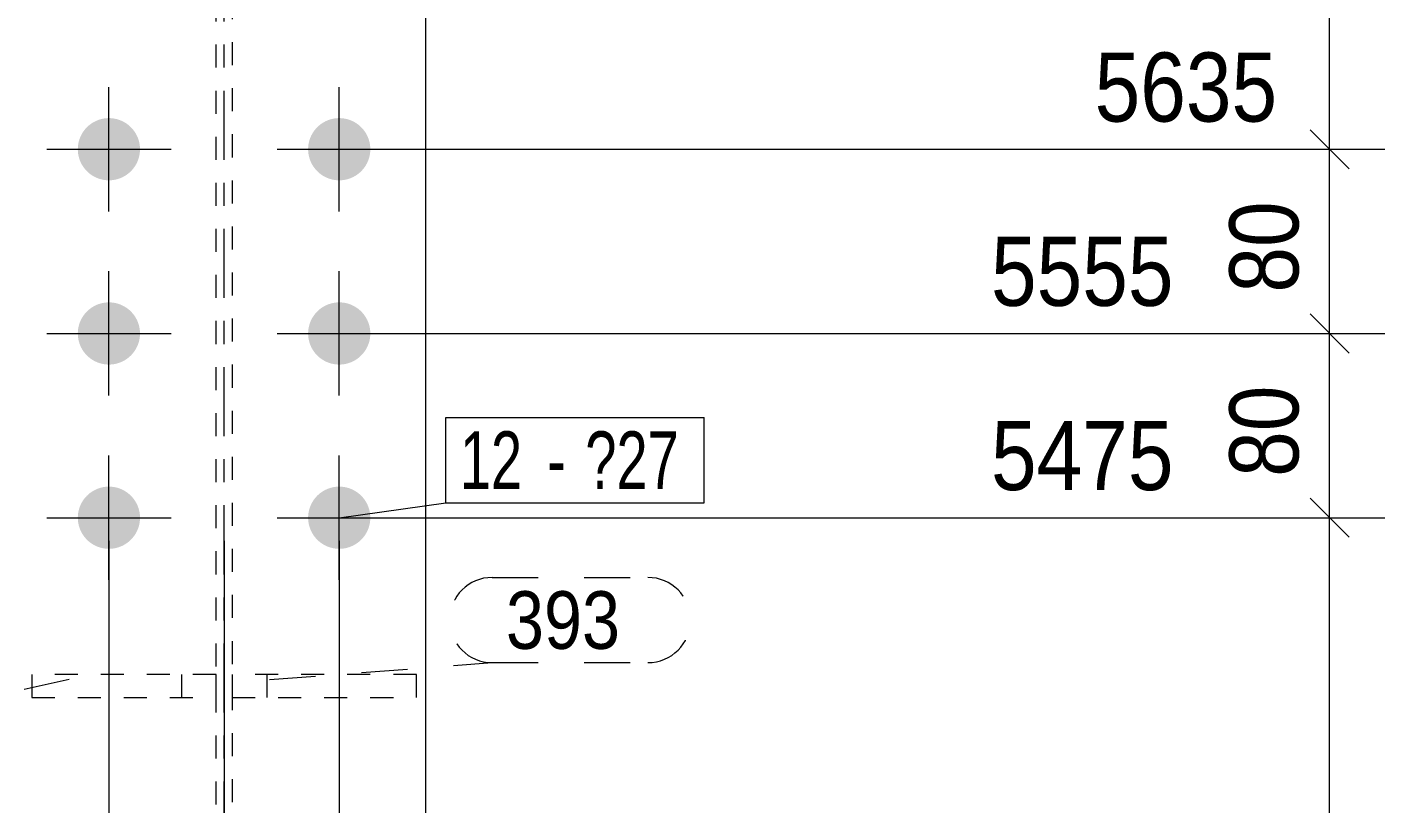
# Model space of a CAD drawing. Header units: millimetres. Extents: x 2 to 579, y 1 to 405.
# Drawn here: x 63.1 to 122, y 282.2 to 315.9 of the extents above; entities that cross this region are included whole.
import ezdxf

# ---------------------------------------------------------------- set-up
doc = ezdxf.new("R2010")
doc.units = ezdxf.units.MM
for name, pattern in [('XKITLINE00', [0]), ('XKITLINE01', [4, 1, -1, 1, -1]), ('XKITLINE02', [4, 2, -2]), ('XKITLINE03', [6, 3, -1, 1, -1])]:
    doc.linetypes.add(name, pattern=pattern)
for name, color, linetype, lineweight in [('Bolt', 3, 'Continuous', 0), ('BoltMark', 7, 'Continuous', 0), ('Dimensions', 7, 'Continuous', 0), ('Part', 2, 'Continuous', 0), ('PartMark', 7, 'Continuous', 0)]:
    doc.layers.add(name, color=color, linetype=linetype, lineweight=lineweight)
doc.styles.add('ARIAL', font='ARIAL.TTF')
doc.styles.add('ARIAL_NARROW', font='ARIALN.TTF')

# ---------------------------------------------------------------- blocks, each defined once
blk = doc.blocks.new('*A36')
at = {"layer": 'Bolt'}
for points in [[(65.298, 310.67), (65.299, 310.703), (65.301, 310.736), (65.304, 310.769), (65.308, 310.802), (65.312, 310.835), (65.318, 310.867), (65.324, 310.9), (65.331, 310.932), (65.338, 310.964), (65.347, 310.996), (65.356, 311.028), (65.366, 311.06), (65.377, 311.091), (65.388, 311.122), (65.401, 311.153), (65.414, 311.184), (65.427, 311.214), (65.442, 311.243), (65.457, 311.273), (65.473, 311.302), (65.49, 311.33), (65.507, 311.359), (65.525, 311.386), (65.544, 311.414), (65.564, 311.441), (65.584, 311.467), (65.604, 311.493), (65.626, 311.518), (65.648, 311.543), (65.67, 311.567), (65.693, 311.591), (65.717, 311.614), (65.741, 311.637), (65.766, 311.659), (65.791, 311.68), (65.817, 311.701), (65.844, 311.721), (65.87, 311.74), (65.898, 311.759), (65.926, 311.777), (65.954, 311.794), (65.982, 311.811), (66.011, 311.827), (66.041, 311.842), (66.071, 311.857), (66.101, 311.871), (66.131, 311.884), (66.162, 311.896), (66.193, 311.908), (66.224, 311.918), (66.256, 311.928), (66.288, 311.938), (66.32, 311.946), (66.352, 311.954), (66.384, 311.96), (66.417, 311.967), (66.45, 311.972), (66.483, 311.976), (66.516, 311.98), (66.549, 311.983), (66.582, 311.985), (66.615, 311.986), (66.648, 311.986), (66.681, 311.986), (66.714, 311.985), (66.747, 311.983), (66.78, 311.98), (66.813, 311.976), (66.846, 311.972), (66.879, 311.967), (66.911, 311.96), (66.944, 311.954), (66.976, 311.946), (67.008, 311.938), (67.04, 311.928), (67.071, 311.918), (67.103, 311.908), (67.134, 311.896), (67.164, 311.884), (67.195, 311.871), (67.225, 311.857), (67.255, 311.842), (67.284, 311.827), (67.313, 311.811), (67.342, 311.794), (67.37, 311.777), (67.398, 311.759), (67.425, 311.74), (67.452, 311.721), (67.478, 311.701), (67.504, 311.68), (67.53, 311.659), (67.554, 311.637), (67.579, 311.614), (67.602, 311.591), (67.626, 311.567), (67.648, 311.543), (67.67, 311.518), (67.691, 311.493), (67.712, 311.467), (67.732, 311.441), (67.752, 311.414), (67.77, 311.386), (67.788, 311.359), (67.806, 311.33), (67.822, 311.302), (67.838, 311.273), (67.854, 311.243), (67.868, 311.214), (67.882, 311.184), (67.895, 311.153), (67.907, 311.122), (67.919, 311.091), (67.93, 311.06), (67.94, 311.028), (67.949, 310.996), (67.957, 310.964), (67.965, 310.932), (67.972, 310.9), (67.978, 310.867), (67.983, 310.835), (67.988, 310.802), (67.991, 310.769), (67.994, 310.736), (67.996, 310.703), (67.997, 310.67), (67.998, 310.636), (67.997, 310.603), (67.996, 310.57), (67.994, 310.537), (67.991, 310.504), (67.988, 310.471), (67.983, 310.438), (67.978, 310.406), (67.972, 310.373), (67.965, 310.341), (67.957, 310.308), (67.949, 310.276), (67.94, 310.245), (67.93, 310.213), (67.919, 310.182), (67.907, 310.151), (67.895, 310.12), (67.882, 310.089), (67.868, 310.059), (67.854, 310.029), (67.838, 310), (67.822, 309.971), (67.806, 309.942), (67.788, 309.914), (67.77, 309.886), (67.752, 309.859), (67.732, 309.832), (67.712, 309.806), (67.691, 309.78), (67.67, 309.755), (67.648, 309.73), (67.626, 309.706), (67.602, 309.682), (67.579, 309.659), (67.554, 309.636), (67.53, 309.614), (67.504, 309.593), (67.478, 309.572), (67.452, 309.552), (67.425, 309.533), (67.398, 309.514), (67.37, 309.496), (67.342, 309.478), (67.313, 309.462), (67.284, 309.446), (67.255, 309.431), (67.225, 309.416), (67.195, 309.402), (67.164, 309.389), (67.134, 309.377), (67.103, 309.365), (67.071, 309.355), (67.04, 309.345), (67.008, 309.335), (66.976, 309.327), (66.944, 309.319), (66.911, 309.312), (66.879, 309.306), (66.846, 309.301), (66.813, 309.297), (66.78, 309.293), (66.747, 309.29), (66.714, 309.288), (66.681, 309.287), (66.648, 309.286), (66.615, 309.287), (66.582, 309.288), (66.549, 309.29), (66.516, 309.293), (66.483, 309.297), (66.45, 309.301), (66.417, 309.306), (66.384, 309.312), (66.352, 309.319), (66.32, 309.327), (66.288, 309.335), (66.256, 309.345), (66.224, 309.355), (66.193, 309.365), (66.162, 309.377), (66.131, 309.389), (66.101, 309.402), (66.071, 309.416), (66.041, 309.431), (66.011, 309.446), (65.982, 309.462), (65.954, 309.478), (65.926, 309.496), (65.898, 309.514), (65.87, 309.533), (65.844, 309.552), (65.817, 309.572), (65.791, 309.593), (65.766, 309.614), (65.741, 309.636), (65.717, 309.659), (65.693, 309.682), (65.67, 309.706), (65.648, 309.73), (65.626, 309.755), (65.604, 309.78), (65.584, 309.806), (65.564, 309.832), (65.544, 309.859), (65.525, 309.886), (65.507, 309.914), (65.49, 309.942), (65.473, 309.971), (65.457, 310), (65.442, 310.029), (65.427, 310.059), (65.414, 310.089), (65.401, 310.12), (65.388, 310.151), (65.377, 310.182), (65.366, 310.213), (65.356, 310.245), (65.347, 310.276), (65.338, 310.308), (65.331, 310.341), (65.324, 310.373), (65.318, 310.406), (65.312, 310.438), (65.308, 310.471), (65.304, 310.504), (65.301, 310.537), (65.299, 310.57), (65.298, 310.603), (65.298, 310.636)], [(75.298, 310.67), (75.299, 310.703), (75.301, 310.736), (75.304, 310.769), (75.308, 310.802), (75.312, 310.835), (75.318, 310.867), (75.324, 310.9), (75.331, 310.932), (75.338, 310.964), (75.347, 310.996), (75.356, 311.028), (75.366, 311.06), (75.377, 311.091), (75.388, 311.122), (75.401, 311.153), (75.414, 311.184), (75.427, 311.214), (75.442, 311.243), (75.457, 311.273), (75.473, 311.302), (75.49, 311.33), (75.507, 311.359), (75.525, 311.386), (75.544, 311.414), (75.564, 311.441), (75.584, 311.467), (75.604, 311.493), (75.626, 311.518), (75.648, 311.543), (75.67, 311.567), (75.693, 311.591), (75.717, 311.614), (75.741, 311.637), (75.766, 311.659), (75.791, 311.68), (75.817, 311.701), (75.844, 311.721), (75.87, 311.74), (75.898, 311.759), (75.926, 311.777), (75.954, 311.794), (75.982, 311.811), (76.011, 311.827), (76.041, 311.842), (76.071, 311.857), (76.101, 311.871), (76.131, 311.884), (76.162, 311.896), (76.193, 311.908), (76.224, 311.918), (76.256, 311.928), (76.288, 311.938), (76.32, 311.946), (76.352, 311.954), (76.384, 311.96), (76.417, 311.967), (76.45, 311.972), (76.483, 311.976), (76.516, 311.98), (76.549, 311.983), (76.582, 311.985), (76.615, 311.986), (76.648, 311.986), (76.681, 311.986), (76.714, 311.985), (76.747, 311.983), (76.78, 311.98), (76.813, 311.976), (76.846, 311.972), (76.879, 311.967), (76.911, 311.96), (76.944, 311.954), (76.976, 311.946), (77.008, 311.938), (77.04, 311.928), (77.071, 311.918), (77.103, 311.908), (77.134, 311.896), (77.164, 311.884), (77.195, 311.871), (77.225, 311.857), (77.255, 311.842), (77.284, 311.827), (77.313, 311.811), (77.342, 311.794), (77.37, 311.777), (77.398, 311.759), (77.425, 311.74), (77.452, 311.721), (77.478, 311.701), (77.504, 311.68), (77.53, 311.659), (77.554, 311.637), (77.579, 311.614), (77.602, 311.591), (77.626, 311.567), (77.648, 311.543), (77.67, 311.518), (77.691, 311.493), (77.712, 311.467), (77.732, 311.441), (77.752, 311.414), (77.77, 311.386), (77.788, 311.359), (77.806, 311.33), (77.822, 311.302), (77.838, 311.273), (77.854, 311.243), (77.868, 311.214), (77.882, 311.184), (77.895, 311.153), (77.907, 311.122), (77.919, 311.091), (77.93, 311.06), (77.94, 311.028), (77.949, 310.996), (77.957, 310.964), (77.965, 310.932), (77.972, 310.9), (77.978, 310.867), (77.983, 310.835), (77.988, 310.802), (77.991, 310.769), (77.994, 310.736), (77.996, 310.703), (77.997, 310.67), (77.998, 310.636), (77.997, 310.603), (77.996, 310.57), (77.994, 310.537), (77.991, 310.504), (77.988, 310.471), (77.983, 310.438), (77.978, 310.406), (77.972, 310.373), (77.965, 310.341), (77.957, 310.308), (77.949, 310.276), (77.94, 310.245), (77.93, 310.213), (77.919, 310.182), (77.907, 310.151), (77.895, 310.12), (77.882, 310.089), (77.868, 310.059), (77.854, 310.029), (77.838, 310), (77.822, 309.971), (77.806, 309.942), (77.788, 309.914), (77.77, 309.886), (77.752, 309.859), (77.732, 309.832), (77.712, 309.806), (77.691, 309.78), (77.67, 309.755), (77.648, 309.73), (77.626, 309.706), (77.602, 309.682), (77.579, 309.659), (77.554, 309.636), (77.53, 309.614), (77.504, 309.593), (77.478, 309.572), (77.452, 309.552), (77.425, 309.533), (77.398, 309.514), (77.37, 309.496), (77.342, 309.478), (77.313, 309.462), (77.284, 309.446), (77.255, 309.431), (77.225, 309.416), (77.195, 309.402), (77.164, 309.389), (77.134, 309.377), (77.103, 309.365), (77.071, 309.355), (77.04, 309.345), (77.008, 309.335), (76.976, 309.327), (76.944, 309.319), (76.911, 309.312), (76.879, 309.306), (76.846, 309.301), (76.813, 309.297), (76.78, 309.293), (76.747, 309.29), (76.714, 309.288), (76.681, 309.287), (76.648, 309.286), (76.615, 309.287), (76.582, 309.288), (76.549, 309.29), (76.516, 309.293), (76.483, 309.297), (76.45, 309.301), (76.417, 309.306), (76.384, 309.312), (76.352, 309.319), (76.32, 309.327), (76.288, 309.335), (76.256, 309.345), (76.224, 309.355), (76.193, 309.365), (76.162, 309.377), (76.131, 309.389), (76.101, 309.402), (76.071, 309.416), (76.041, 309.431), (76.011, 309.446), (75.982, 309.462), (75.954, 309.478), (75.926, 309.496), (75.898, 309.514), (75.87, 309.533), (75.844, 309.552), (75.817, 309.572), (75.791, 309.593), (75.766, 309.614), (75.741, 309.636), (75.717, 309.659), (75.693, 309.682), (75.67, 309.706), (75.648, 309.73), (75.626, 309.755), (75.604, 309.78), (75.584, 309.806), (75.564, 309.832), (75.544, 309.859), (75.525, 309.886), (75.507, 309.914), (75.49, 309.942), (75.473, 309.971), (75.457, 310), (75.442, 310.029), (75.427, 310.059), (75.414, 310.089), (75.401, 310.12), (75.388, 310.151), (75.377, 310.182), (75.366, 310.213), (75.356, 310.245), (75.347, 310.276), (75.338, 310.308), (75.331, 310.341), (75.324, 310.373), (75.318, 310.406), (75.312, 310.438), (75.308, 310.471), (75.304, 310.504), (75.301, 310.537), (75.299, 310.57), (75.298, 310.603), (75.298, 310.636)], [(65.298, 302.67), (65.299, 302.703), (65.301, 302.736), (65.304, 302.769), (65.308, 302.802), (65.312, 302.835), (65.318, 302.867), (65.324, 302.9), (65.331, 302.932), (65.338, 302.964), (65.347, 302.996), (65.356, 303.028), (65.366, 303.06), (65.377, 303.091), (65.388, 303.122), (65.401, 303.153), (65.414, 303.184), (65.427, 303.214), (65.442, 303.243), (65.457, 303.273), (65.473, 303.302), (65.49, 303.33), (65.507, 303.359), (65.525, 303.386), (65.544, 303.414), (65.564, 303.441), (65.584, 303.467), (65.604, 303.493), (65.626, 303.518), (65.648, 303.543), (65.67, 303.567), (65.693, 303.591), (65.717, 303.614), (65.741, 303.637), (65.766, 303.659), (65.791, 303.68), (65.817, 303.701), (65.844, 303.721), (65.87, 303.74), (65.898, 303.759), (65.926, 303.777), (65.954, 303.794), (65.982, 303.811), (66.011, 303.827), (66.041, 303.842), (66.071, 303.857), (66.101, 303.871), (66.131, 303.884), (66.162, 303.896), (66.193, 303.908), (66.224, 303.918), (66.256, 303.928), (66.288, 303.938), (66.32, 303.946), (66.352, 303.954), (66.384, 303.96), (66.417, 303.967), (66.45, 303.972), (66.483, 303.976), (66.516, 303.98), (66.549, 303.983), (66.582, 303.985), (66.615, 303.986), (66.648, 303.986), (66.681, 303.986), (66.714, 303.985), (66.747, 303.983), (66.78, 303.98), (66.813, 303.976), (66.846, 303.972), (66.879, 303.967), (66.911, 303.96), (66.944, 303.954), (66.976, 303.946), (67.008, 303.938), (67.04, 303.928), (67.071, 303.918), (67.103, 303.908), (67.134, 303.896), (67.164, 303.884), (67.195, 303.871), (67.225, 303.857), (67.255, 303.842), (67.284, 303.827), (67.313, 303.811), (67.342, 303.794), (67.37, 303.777), (67.398, 303.759), (67.425, 303.74), (67.452, 303.721), (67.478, 303.701), (67.504, 303.68), (67.53, 303.659), (67.554, 303.637), (67.579, 303.614), (67.602, 303.591), (67.626, 303.567), (67.648, 303.543), (67.67, 303.518), (67.691, 303.493), (67.712, 303.467), (67.732, 303.441), (67.752, 303.414), (67.77, 303.386), (67.788, 303.359), (67.806, 303.33), (67.822, 303.302), (67.838, 303.273), (67.854, 303.243), (67.868, 303.214), (67.882, 303.184), (67.895, 303.153), (67.907, 303.122), (67.919, 303.091), (67.93, 303.06), (67.94, 303.028), (67.949, 302.996), (67.957, 302.964), (67.965, 302.932), (67.972, 302.9), (67.978, 302.867), (67.983, 302.835), (67.988, 302.802), (67.991, 302.769), (67.994, 302.736), (67.996, 302.703), (67.997, 302.67), (67.998, 302.636), (67.997, 302.603), (67.996, 302.57), (67.994, 302.537), (67.991, 302.504), (67.988, 302.471), (67.983, 302.438), (67.978, 302.406), (67.972, 302.373), (67.965, 302.341), (67.957, 302.308), (67.949, 302.276), (67.94, 302.245), (67.93, 302.213), (67.919, 302.182), (67.907, 302.151), (67.895, 302.12), (67.882, 302.089), (67.868, 302.059), (67.854, 302.029), (67.838, 302), (67.822, 301.971), (67.806, 301.942), (67.788, 301.914), (67.77, 301.886), (67.752, 301.859), (67.732, 301.832), (67.712, 301.806), (67.691, 301.78), (67.67, 301.755), (67.648, 301.73), (67.626, 301.706), (67.602, 301.682), (67.579, 301.659), (67.554, 301.636), (67.53, 301.614), (67.504, 301.593), (67.478, 301.572), (67.452, 301.552), (67.425, 301.533), (67.398, 301.514), (67.37, 301.496), (67.342, 301.478), (67.313, 301.462), (67.284, 301.446), (67.255, 301.431), (67.225, 301.416), (67.195, 301.402), (67.164, 301.389), (67.134, 301.377), (67.103, 301.365), (67.071, 301.355), (67.04, 301.345), (67.008, 301.335), (66.976, 301.327), (66.944, 301.319), (66.911, 301.312), (66.879, 301.306), (66.846, 301.301), (66.813, 301.297), (66.78, 301.293), (66.747, 301.29), (66.714, 301.288), (66.681, 301.287), (66.648, 301.286), (66.615, 301.287), (66.582, 301.288), (66.549, 301.29), (66.516, 301.293), (66.483, 301.297), (66.45, 301.301), (66.417, 301.306), (66.384, 301.312), (66.352, 301.319), (66.32, 301.327), (66.288, 301.335), (66.256, 301.345), (66.224, 301.355), (66.193, 301.365), (66.162, 301.377), (66.131, 301.389), (66.101, 301.402), (66.071, 301.416), (66.041, 301.431), (66.011, 301.446), (65.982, 301.462), (65.954, 301.478), (65.926, 301.496), (65.898, 301.514), (65.87, 301.533), (65.844, 301.552), (65.817, 301.572), (65.791, 301.593), (65.766, 301.614), (65.741, 301.636), (65.717, 301.659), (65.693, 301.682), (65.67, 301.706), (65.648, 301.73), (65.626, 301.755), (65.604, 301.78), (65.584, 301.806), (65.564, 301.832), (65.544, 301.859), (65.525, 301.886), (65.507, 301.914), (65.49, 301.942), (65.473, 301.971), (65.457, 302), (65.442, 302.029), (65.427, 302.059), (65.414, 302.089), (65.401, 302.12), (65.388, 302.151), (65.377, 302.182), (65.366, 302.213), (65.356, 302.245), (65.347, 302.276), (65.338, 302.308), (65.331, 302.341), (65.324, 302.373), (65.318, 302.406), (65.312, 302.438), (65.308, 302.471), (65.304, 302.504), (65.301, 302.537), (65.299, 302.57), (65.298, 302.603), (65.298, 302.636)], [(75.298, 302.67), (75.299, 302.703), (75.301, 302.736), (75.304, 302.769), (75.308, 302.802), (75.312, 302.835), (75.318, 302.867), (75.324, 302.9), (75.331, 302.932), (75.338, 302.964), (75.347, 302.996), (75.356, 303.028), (75.366, 303.06), (75.377, 303.091), (75.388, 303.122), (75.401, 303.153), (75.414, 303.184), (75.427, 303.214), (75.442, 303.243), (75.457, 303.273), (75.473, 303.302), (75.49, 303.33), (75.507, 303.359), (75.525, 303.386), (75.544, 303.414), (75.564, 303.441), (75.584, 303.467), (75.604, 303.493), (75.626, 303.518), (75.648, 303.543), (75.67, 303.567), (75.693, 303.591), (75.717, 303.614), (75.741, 303.637), (75.766, 303.659), (75.791, 303.68), (75.817, 303.701), (75.844, 303.721), (75.87, 303.74), (75.898, 303.759), (75.926, 303.777), (75.954, 303.794), (75.982, 303.811), (76.011, 303.827), (76.041, 303.842), (76.071, 303.857), (76.101, 303.871), (76.131, 303.884), (76.162, 303.896), (76.193, 303.908), (76.224, 303.918), (76.256, 303.928), (76.288, 303.938), (76.32, 303.946), (76.352, 303.954), (76.384, 303.96), (76.417, 303.967), (76.45, 303.972), (76.483, 303.976), (76.516, 303.98), (76.549, 303.983), (76.582, 303.985), (76.615, 303.986), (76.648, 303.986), (76.681, 303.986), (76.714, 303.985), (76.747, 303.983), (76.78, 303.98), (76.813, 303.976), (76.846, 303.972), (76.879, 303.967), (76.911, 303.96), (76.944, 303.954), (76.976, 303.946), (77.008, 303.938), (77.04, 303.928), (77.071, 303.918), (77.103, 303.908), (77.134, 303.896), (77.164, 303.884), (77.195, 303.871), (77.225, 303.857), (77.255, 303.842), (77.284, 303.827), (77.313, 303.811), (77.342, 303.794), (77.37, 303.777), (77.398, 303.759), (77.425, 303.74), (77.452, 303.721), (77.478, 303.701), (77.504, 303.68), (77.53, 303.659), (77.554, 303.637), (77.579, 303.614), (77.602, 303.591), (77.626, 303.567), (77.648, 303.543), (77.67, 303.518), (77.691, 303.493), (77.712, 303.467), (77.732, 303.441), (77.752, 303.414), (77.77, 303.386), (77.788, 303.359), (77.806, 303.33), (77.822, 303.302), (77.838, 303.273), (77.854, 303.243), (77.868, 303.214), (77.882, 303.184), (77.895, 303.153), (77.907, 303.122), (77.919, 303.091), (77.93, 303.06), (77.94, 303.028), (77.949, 302.996), (77.957, 302.964), (77.965, 302.932), (77.972, 302.9), (77.978, 302.867), (77.983, 302.835), (77.988, 302.802), (77.991, 302.769), (77.994, 302.736), (77.996, 302.703), (77.997, 302.67), (77.998, 302.636), (77.997, 302.603), (77.996, 302.57), (77.994, 302.537), (77.991, 302.504), (77.988, 302.471), (77.983, 302.438), (77.978, 302.406), (77.972, 302.373), (77.965, 302.341), (77.957, 302.308), (77.949, 302.276), (77.94, 302.245), (77.93, 302.213), (77.919, 302.182), (77.907, 302.151), (77.895, 302.12), (77.882, 302.089), (77.868, 302.059), (77.854, 302.029), (77.838, 302), (77.822, 301.971), (77.806, 301.942), (77.788, 301.914), (77.77, 301.886), (77.752, 301.859), (77.732, 301.832), (77.712, 301.806), (77.691, 301.78), (77.67, 301.755), (77.648, 301.73), (77.626, 301.706), (77.602, 301.682), (77.579, 301.659), (77.554, 301.636), (77.53, 301.614), (77.504, 301.593), (77.478, 301.572), (77.452, 301.552), (77.425, 301.533), (77.398, 301.514), (77.37, 301.496), (77.342, 301.478), (77.313, 301.462), (77.284, 301.446), (77.255, 301.431), (77.225, 301.416), (77.195, 301.402), (77.164, 301.389), (77.134, 301.377), (77.103, 301.365), (77.071, 301.355), (77.04, 301.345), (77.008, 301.335), (76.976, 301.327), (76.944, 301.319), (76.911, 301.312), (76.879, 301.306), (76.846, 301.301), (76.813, 301.297), (76.78, 301.293), (76.747, 301.29), (76.714, 301.288), (76.681, 301.287), (76.648, 301.286), (76.615, 301.287), (76.582, 301.288), (76.549, 301.29), (76.516, 301.293), (76.483, 301.297), (76.45, 301.301), (76.417, 301.306), (76.384, 301.312), (76.352, 301.319), (76.32, 301.327), (76.288, 301.335), (76.256, 301.345), (76.224, 301.355), (76.193, 301.365), (76.162, 301.377), (76.131, 301.389), (76.101, 301.402), (76.071, 301.416), (76.041, 301.431), (76.011, 301.446), (75.982, 301.462), (75.954, 301.478), (75.926, 301.496), (75.898, 301.514), (75.87, 301.533), (75.844, 301.552), (75.817, 301.572), (75.791, 301.593), (75.766, 301.614), (75.741, 301.636), (75.717, 301.659), (75.693, 301.682), (75.67, 301.706), (75.648, 301.73), (75.626, 301.755), (75.604, 301.78), (75.584, 301.806), (75.564, 301.832), (75.544, 301.859), (75.525, 301.886), (75.507, 301.914), (75.49, 301.942), (75.473, 301.971), (75.457, 302), (75.442, 302.029), (75.427, 302.059), (75.414, 302.089), (75.401, 302.12), (75.388, 302.151), (75.377, 302.182), (75.366, 302.213), (75.356, 302.245), (75.347, 302.276), (75.338, 302.308), (75.331, 302.341), (75.324, 302.373), (75.318, 302.406), (75.312, 302.438), (75.308, 302.471), (75.304, 302.504), (75.301, 302.537), (75.299, 302.57), (75.298, 302.603), (75.298, 302.636)], [(65.298, 294.67), (65.299, 294.703), (65.301, 294.736), (65.304, 294.769), (65.308, 294.802), (65.312, 294.835), (65.318, 294.867), (65.324, 294.9), (65.331, 294.932), (65.338, 294.964), (65.347, 294.996), (65.356, 295.028), (65.366, 295.06), (65.377, 295.091), (65.388, 295.122), (65.401, 295.153), (65.414, 295.184), (65.427, 295.214), (65.442, 295.243), (65.457, 295.273), (65.473, 295.302), (65.49, 295.33), (65.507, 295.359), (65.525, 295.386), (65.544, 295.414), (65.564, 295.441), (65.584, 295.467), (65.604, 295.493), (65.626, 295.518), (65.648, 295.543), (65.67, 295.567), (65.693, 295.591), (65.717, 295.614), (65.741, 295.637), (65.766, 295.659), (65.791, 295.68), (65.817, 295.701), (65.844, 295.721), (65.87, 295.74), (65.898, 295.759), (65.926, 295.777), (65.954, 295.794), (65.982, 295.811), (66.011, 295.827), (66.041, 295.842), (66.071, 295.857), (66.101, 295.871), (66.131, 295.884), (66.162, 295.896), (66.193, 295.908), (66.224, 295.918), (66.256, 295.928), (66.288, 295.938), (66.32, 295.946), (66.352, 295.954), (66.384, 295.96), (66.417, 295.967), (66.45, 295.972), (66.483, 295.976), (66.516, 295.98), (66.549, 295.983), (66.582, 295.985), (66.615, 295.986), (66.648, 295.986), (66.681, 295.986), (66.714, 295.985), (66.747, 295.983), (66.78, 295.98), (66.813, 295.976), (66.846, 295.972), (66.879, 295.967), (66.911, 295.96), (66.944, 295.954), (66.976, 295.946), (67.008, 295.938), (67.04, 295.928), (67.071, 295.918), (67.103, 295.908), (67.134, 295.896), (67.164, 295.884), (67.195, 295.871), (67.225, 295.857), (67.255, 295.842), (67.284, 295.827), (67.313, 295.811), (67.342, 295.794), (67.37, 295.777), (67.398, 295.759), (67.425, 295.74), (67.452, 295.721), (67.478, 295.701), (67.504, 295.68), (67.53, 295.659), (67.554, 295.637), (67.579, 295.614), (67.602, 295.591), (67.626, 295.567), (67.648, 295.543), (67.67, 295.518), (67.691, 295.493), (67.712, 295.467), (67.732, 295.441), (67.752, 295.414), (67.77, 295.386), (67.788, 295.359), (67.806, 295.33), (67.822, 295.302), (67.838, 295.273), (67.854, 295.243), (67.868, 295.214), (67.882, 295.184), (67.895, 295.153), (67.907, 295.122), (67.919, 295.091), (67.93, 295.06), (67.94, 295.028), (67.949, 294.996), (67.957, 294.964), (67.965, 294.932), (67.972, 294.9), (67.978, 294.867), (67.983, 294.835), (67.988, 294.802), (67.991, 294.769), (67.994, 294.736), (67.996, 294.703), (67.997, 294.67), (67.998, 294.636), (67.997, 294.603), (67.996, 294.57), (67.994, 294.537), (67.991, 294.504), (67.988, 294.471), (67.983, 294.438), (67.978, 294.406), (67.972, 294.373), (67.965, 294.341), (67.957, 294.308), (67.949, 294.276), (67.94, 294.245), (67.93, 294.213), (67.919, 294.182), (67.907, 294.151), (67.895, 294.12), (67.882, 294.089), (67.868, 294.059), (67.854, 294.029), (67.838, 294), (67.822, 293.971), (67.806, 293.942), (67.788, 293.914), (67.77, 293.886), (67.752, 293.859), (67.732, 293.832), (67.712, 293.806), (67.691, 293.78), (67.67, 293.755), (67.648, 293.73), (67.626, 293.706), (67.602, 293.682), (67.579, 293.659), (67.554, 293.636), (67.53, 293.614), (67.504, 293.593), (67.478, 293.572), (67.452, 293.552), (67.425, 293.533), (67.398, 293.514), (67.37, 293.496), (67.342, 293.478), (67.313, 293.462), (67.284, 293.446), (67.255, 293.431), (67.225, 293.416), (67.195, 293.402), (67.164, 293.389), (67.134, 293.377), (67.103, 293.365), (67.071, 293.355), (67.04, 293.345), (67.008, 293.335), (66.976, 293.327), (66.944, 293.319), (66.911, 293.312), (66.879, 293.306), (66.846, 293.301), (66.813, 293.297), (66.78, 293.293), (66.747, 293.29), (66.714, 293.288), (66.681, 293.287), (66.648, 293.286), (66.615, 293.287), (66.582, 293.288), (66.549, 293.29), (66.516, 293.293), (66.483, 293.297), (66.45, 293.301), (66.417, 293.306), (66.384, 293.312), (66.352, 293.319), (66.32, 293.327), (66.288, 293.335), (66.256, 293.345), (66.224, 293.355), (66.193, 293.365), (66.162, 293.377), (66.131, 293.389), (66.101, 293.402), (66.071, 293.416), (66.041, 293.431), (66.011, 293.446), (65.982, 293.462), (65.954, 293.478), (65.926, 293.496), (65.898, 293.514), (65.87, 293.533), (65.844, 293.552), (65.817, 293.572), (65.791, 293.593), (65.766, 293.614), (65.741, 293.636), (65.717, 293.659), (65.693, 293.682), (65.67, 293.706), (65.648, 293.73), (65.626, 293.755), (65.604, 293.78), (65.584, 293.806), (65.564, 293.832), (65.544, 293.859), (65.525, 293.886), (65.507, 293.914), (65.49, 293.942), (65.473, 293.971), (65.457, 294), (65.442, 294.029), (65.427, 294.059), (65.414, 294.089), (65.401, 294.12), (65.388, 294.151), (65.377, 294.182), (65.366, 294.213), (65.356, 294.245), (65.347, 294.276), (65.338, 294.308), (65.331, 294.341), (65.324, 294.373), (65.318, 294.406), (65.312, 294.438), (65.308, 294.471), (65.304, 294.504), (65.301, 294.537), (65.299, 294.57), (65.298, 294.603), (65.298, 294.636)], [(75.298, 294.67), (75.299, 294.703), (75.301, 294.736), (75.304, 294.769), (75.308, 294.802), (75.312, 294.835), (75.318, 294.867), (75.324, 294.9), (75.331, 294.932), (75.338, 294.964), (75.347, 294.996), (75.356, 295.028), (75.366, 295.06), (75.377, 295.091), (75.388, 295.122), (75.401, 295.153), (75.414, 295.184), (75.427, 295.214), (75.442, 295.243), (75.457, 295.273), (75.473, 295.302), (75.49, 295.33), (75.507, 295.359), (75.525, 295.386), (75.544, 295.414), (75.564, 295.441), (75.584, 295.467), (75.604, 295.493), (75.626, 295.518), (75.648, 295.543), (75.67, 295.567), (75.693, 295.591), (75.717, 295.614), (75.741, 295.637), (75.766, 295.659), (75.791, 295.68), (75.817, 295.701), (75.844, 295.721), (75.87, 295.74), (75.898, 295.759), (75.926, 295.777), (75.954, 295.794), (75.982, 295.811), (76.011, 295.827), (76.041, 295.842), (76.071, 295.857), (76.101, 295.871), (76.131, 295.884), (76.162, 295.896), (76.193, 295.908), (76.224, 295.918), (76.256, 295.928), (76.288, 295.938), (76.32, 295.946), (76.352, 295.954), (76.384, 295.96), (76.417, 295.967), (76.45, 295.972), (76.483, 295.976), (76.516, 295.98), (76.549, 295.983), (76.582, 295.985), (76.615, 295.986), (76.648, 295.986), (76.681, 295.986), (76.714, 295.985), (76.747, 295.983), (76.78, 295.98), (76.813, 295.976), (76.846, 295.972), (76.879, 295.967), (76.911, 295.96), (76.944, 295.954), (76.976, 295.946), (77.008, 295.938), (77.04, 295.928), (77.071, 295.918), (77.103, 295.908), (77.134, 295.896), (77.164, 295.884), (77.195, 295.871), (77.225, 295.857), (77.255, 295.842), (77.284, 295.827), (77.313, 295.811), (77.342, 295.794), (77.37, 295.777), (77.398, 295.759), (77.425, 295.74), (77.452, 295.721), (77.478, 295.701), (77.504, 295.68), (77.53, 295.659), (77.554, 295.637), (77.579, 295.614), (77.602, 295.591), (77.626, 295.567), (77.648, 295.543), (77.67, 295.518), (77.691, 295.493), (77.712, 295.467), (77.732, 295.441), (77.752, 295.414), (77.77, 295.386), (77.788, 295.359), (77.806, 295.33), (77.822, 295.302), (77.838, 295.273), (77.854, 295.243), (77.868, 295.214), (77.882, 295.184), (77.895, 295.153), (77.907, 295.122), (77.919, 295.091), (77.93, 295.06), (77.94, 295.028), (77.949, 294.996), (77.957, 294.964), (77.965, 294.932), (77.972, 294.9), (77.978, 294.867), (77.983, 294.835), (77.988, 294.802), (77.991, 294.769), (77.994, 294.736), (77.996, 294.703), (77.997, 294.67), (77.998, 294.636), (77.997, 294.603), (77.996, 294.57), (77.994, 294.537), (77.991, 294.504), (77.988, 294.471), (77.983, 294.438), (77.978, 294.406), (77.972, 294.373), (77.965, 294.341), (77.957, 294.308), (77.949, 294.276), (77.94, 294.245), (77.93, 294.213), (77.919, 294.182), (77.907, 294.151), (77.895, 294.12), (77.882, 294.089), (77.868, 294.059), (77.854, 294.029), (77.838, 294), (77.822, 293.971), (77.806, 293.942), (77.788, 293.914), (77.77, 293.886), (77.752, 293.859), (77.732, 293.832), (77.712, 293.806), (77.691, 293.78), (77.67, 293.755), (77.648, 293.73), (77.626, 293.706), (77.602, 293.682), (77.579, 293.659), (77.554, 293.636), (77.53, 293.614), (77.504, 293.593), (77.478, 293.572), (77.452, 293.552), (77.425, 293.533), (77.398, 293.514), (77.37, 293.496), (77.342, 293.478), (77.313, 293.462), (77.284, 293.446), (77.255, 293.431), (77.225, 293.416), (77.195, 293.402), (77.164, 293.389), (77.134, 293.377), (77.103, 293.365), (77.071, 293.355), (77.04, 293.345), (77.008, 293.335), (76.976, 293.327), (76.944, 293.319), (76.911, 293.312), (76.879, 293.306), (76.846, 293.301), (76.813, 293.297), (76.78, 293.293), (76.747, 293.29), (76.714, 293.288), (76.681, 293.287), (76.648, 293.286), (76.615, 293.287), (76.582, 293.288), (76.549, 293.29), (76.516, 293.293), (76.483, 293.297), (76.45, 293.301), (76.417, 293.306), (76.384, 293.312), (76.352, 293.319), (76.32, 293.327), (76.288, 293.335), (76.256, 293.345), (76.224, 293.355), (76.193, 293.365), (76.162, 293.377), (76.131, 293.389), (76.101, 293.402), (76.071, 293.416), (76.041, 293.431), (76.011, 293.446), (75.982, 293.462), (75.954, 293.478), (75.926, 293.496), (75.898, 293.514), (75.87, 293.533), (75.844, 293.552), (75.817, 293.572), (75.791, 293.593), (75.766, 293.614), (75.741, 293.636), (75.717, 293.659), (75.693, 293.682), (75.67, 293.706), (75.648, 293.73), (75.626, 293.755), (75.604, 293.78), (75.584, 293.806), (75.564, 293.832), (75.544, 293.859), (75.525, 293.886), (75.507, 293.914), (75.49, 293.942), (75.473, 293.971), (75.457, 294), (75.442, 294.029), (75.427, 294.059), (75.414, 294.089), (75.401, 294.12), (75.388, 294.151), (75.377, 294.182), (75.366, 294.213), (75.356, 294.245), (75.347, 294.276), (75.338, 294.308), (75.331, 294.341), (75.324, 294.373), (75.318, 294.406), (75.312, 294.438), (75.308, 294.471), (75.304, 294.504), (75.301, 294.537), (75.299, 294.57), (75.298, 294.603), (75.298, 294.636)]]:
    blk.add_hatch(color=3, dxfattribs=at).paths.add_polyline_path(points, flags=17)
at = {"layer": 'Bolt', "color": 3, "linetype": 'XKITLINE00', "lineweight": 0}
for p, q in [((66.648, 307.936), (66.648, 313.336)), ((76.648, 307.936), (76.648, 313.336)), ((63.948, 310.636), (69.348, 310.636)), ((73.948, 310.636), (79.348, 310.636)), ((66.648, 299.936), (66.648, 305.336)), ((76.648, 299.936), (76.648, 305.336)), ((63.948, 302.636), (69.348, 302.636)), ((73.948, 302.636), (79.348, 302.636)), ((66.648, 291.936), (66.648, 297.336)), ((76.648, 291.936), (76.648, 297.336)), ((63.948, 294.636), (69.348, 294.636)), ((73.948, 294.636), (79.348, 294.636))]:
    blk.add_line(p, q, dxfattribs=at)
blk = doc.blocks.new('*A44')
at = {"layer": 'Part', "color": 7, "linetype": 'XKITLINE03', "lineweight": 0}
blk.add_line((71.648, 250.178), (71.648, 363.553), dxfattribs=at)
at = {"layer": 'Part', "color": 7, "linetype": 'XKITLINE01', "lineweight": 0}
for p, q in [((71.298, 250.178), (71.298, 355.283)), ((71.998, 355.283), (71.998, 250.178))]:
    blk.add_line(p, q, dxfattribs=at)
at = {"layer": 'Part', "color": 2, "linetype": 'XKITLINE00', "lineweight": 0}
blk.add_line((80.398, 326.238), (80.398, 250.178), dxfattribs=at)
blk = doc.blocks.new('*A50')
at = {"layer": 'Part', "color": 7, "linetype": 'XKITLINE01', "lineweight": 0}
for p, q in [((71.298, 287.835), (63.298, 287.835)), ((63.298, 287.835), (63.298, 286.835)), ((69.798, 287.835), (69.798, 286.835)), ((71.298, 286.835), (71.298, 287.835)), ((63.298, 286.835), (71.298, 286.835))]:
    blk.add_line(p, q, dxfattribs=at)
blk = doc.blocks.new('*A51')
at = {"layer": 'Part', "color": 7, "linetype": 'XKITLINE01', "lineweight": 0}
for p, q in [((79.998, 287.835), (71.998, 287.835)), ((71.998, 287.835), (71.998, 286.835)), ((73.498, 287.835), (73.498, 286.835)), ((79.998, 286.835), (79.998, 287.835)), ((71.998, 286.835), (79.998, 286.835))]:
    blk.add_line(p, q, dxfattribs=at)
blk = doc.blocks.new('*A174')
at = {"layer": 'PartMark', "color": 7, "linetype": 'XKITLINE02', "lineweight": 0}
for p, q in [((83.287, 292.043), (90.05, 292.043)), ((73.627, 287.605), (83.287, 288.343)), ((83.287, 288.343), (90.05, 288.343))]:
    blk.add_line(p, q, dxfattribs=at)
for centre, start, end in [((83.287, 290.193), 90, 270), ((90.05, 290.193), 270, 90)]:
    blk.add_arc(centre, 1.85, start, end, dxfattribs=at)
at = {"layer": 'PartMark', "color": 3, "style": 'ARIAL', "width": 0.85}
blk.add_text('393', height=2.5, dxfattribs=at).set_placement((83.887, 288.943))
blk = doc.blocks.new('*A175')
at = {"layer": 'PartMark', "color": 7, "linetype": 'XKITLINE02', "lineweight": 0}
for p, q in [((64.927, 287.605), (59.731, 286.455)), ((52.968, 286.455), (59.731, 286.455)), ((52.968, 282.755), (59.731, 282.755))]:
    blk.add_line(p, q, dxfattribs=at)
for centre, start, end in [((52.968, 284.605), 90, 270), ((59.731, 284.605), 270, 90)]:
    blk.add_arc(centre, 1.85, start, end, dxfattribs=at)
at = {"layer": 'PartMark', "color": 3, "style": 'ARIAL', "width": 0.85}
blk.add_text('393', height=2.5, dxfattribs=at).set_placement((53.568, 283.355))
blk = doc.blocks.new('*A186')
at = {"layer": 'Dimensions', "color": 7, "linetype": 'XKITLINE00', "lineweight": 0}
for p, q in [((66.648, 293.636), (66.648, 253.278)), ((71.648, 293.636), (71.648, 253.278))]:
    blk.add_line(p, q, dxfattribs=at)
blk = doc.blocks.new('*A187')
at = {"layer": 'Dimensions', "color": 7, "linetype": 'XKITLINE00', "lineweight": 0}
for p, q in [((71.648, 293.636), (71.648, 252.828)), ((76.648, 293.636), (76.648, 252.828))]:
    blk.add_line(p, q, dxfattribs=at)
blk = doc.blocks.new('*A194')
at = {"layer": 'Dimensions', "color": 7, "linetype": 'XKITLINE00', "lineweight": 0}
for p, q in [((118.799, 295.485), (120.496, 293.788)), ((77.648, 294.636), (122.048, 294.636)), ((119.648, 191.678), (119.648, 294.636))]:
    blk.add_line(p, q, dxfattribs=at)
at = {"layer": 'Dimensions', "color": 3}
blk.add_point((119.648, 294.636), dxfattribs=at)
at = {"layer": 'Dimensions', "color": 3, "style": 'ARIAL', "width": 0.85}
blk.add_text('5475', height=3, dxfattribs=at).set_placement((104.947, 295.836))
blk = doc.blocks.new('*A195')
at = {"layer": 'Dimensions', "color": 7, "linetype": 'XKITLINE00', "lineweight": 0}
for p, q in [((118.799, 303.485), (120.496, 301.788)), ((77.648, 302.636), (122.048, 302.636)), ((119.648, 294.636), (119.648, 302.636)), ((118.799, 295.485), (120.496, 293.788)), ((77.648, 294.636), (122.048, 294.636))]:
    blk.add_line(p, q, dxfattribs=at)
at = {"layer": 'Dimensions', "color": 3}
for p in [(119.648, 302.636), (119.648, 294.636)]:
    blk.add_point(p, dxfattribs=at)
at = {"layer": 'Dimensions', "color": 3, "style": 'ARIAL', "width": 0.85}
blk.add_text('5555', height=3, dxfattribs=at).set_placement((104.947, 303.836))
blk.add_text('80', height=3, rotation=90.00021, dxfattribs=at).set_placement((118.298, 296.411))
blk = doc.blocks.new('*A196')
at = {"layer": 'Dimensions', "color": 7, "linetype": 'XKITLINE00', "lineweight": 0}
for p, q in [((118.799, 311.485), (120.496, 309.788)), ((77.648, 310.636), (122.048, 310.636)), ((119.648, 302.636), (119.648, 310.636)), ((118.799, 303.485), (120.496, 301.788)), ((77.648, 302.636), (122.048, 302.636))]:
    blk.add_line(p, q, dxfattribs=at)
at = {"layer": 'Dimensions', "color": 3}
for p in [(119.648, 310.636), (119.648, 302.636)]:
    blk.add_point(p, dxfattribs=at)
at = {"layer": 'Dimensions', "color": 3, "style": 'ARIAL', "width": 0.85}
blk.add_text('5635', height=3, dxfattribs=at).set_placement((109.447, 311.836))
blk.add_text('80', height=3, rotation=90.00021, dxfattribs=at).set_placement((118.298, 304.411))
blk = doc.blocks.new('*A197')
at = {"layer": 'Dimensions', "color": 7, "linetype": 'XKITLINE00', "lineweight": 0}
for p, q in [((118.799, 335.485), (120.496, 333.788)), ((77.648, 334.636), (122.048, 334.636)), ((119.648, 310.636), (119.648, 334.636)), ((118.799, 311.485), (120.496, 309.788)), ((77.648, 310.636), (122.048, 310.636))]:
    blk.add_line(p, q, dxfattribs=at)
at = {"layer": 'Dimensions', "color": 3}
for p in [(119.648, 334.636), (119.648, 310.636)]:
    blk.add_point(p, dxfattribs=at)
at = {"layer": 'Dimensions', "color": 3, "style": 'ARIAL', "width": 0.85}
blk.add_text('5875', height=3, dxfattribs=at).set_placement((104.947, 335.836))
blk.add_text('240', height=3, rotation=90.00021, dxfattribs=at).set_placement((118.298, 319.299))
blk = doc.blocks.new('*A201')
at = {"layer": 'BoltMark', "color": 7, "linetype": 'XKITLINE00', "lineweight": 0}
for p, q in [((81.282, 298.986), (92.49, 298.986)), ((81.282, 295.286), (81.282, 298.986)), ((92.49, 295.286), (92.49, 298.986)), ((76.648, 294.636), (81.282, 295.286)), ((81.282, 295.286), (92.49, 295.286))]:
    blk.add_line(p, q, dxfattribs=at)
at = {"layer": 'BoltMark', "color": 3, "style": 'ARIAL_NARROW', "width": 0.85}
for s, p in [('12', (81.882, 295.886)), ('?27', (87.331, 295.886)), ('-', (85.671, 295.886))]:
    blk.add_text(s, height=2.5, dxfattribs=at).set_placement(p)

msp = doc.modelspace()

# ---------------------------------------------------------------- block references
at = {"lineweight": 0}
for name in ['*A36', '*A197', '*A196', '*A195', '*A201', '*A194', '*A186', '*A187', '*A174', '*A50', '*A51', '*A175']:
    msp.add_blockref(name, (0, 0), dxfattribs=at)
at = {"layer": 'Part', "lineweight": 0}
msp.add_blockref('*A44', (0, 0), dxfattribs=at)

doc.saveas('drawing.dxf')
